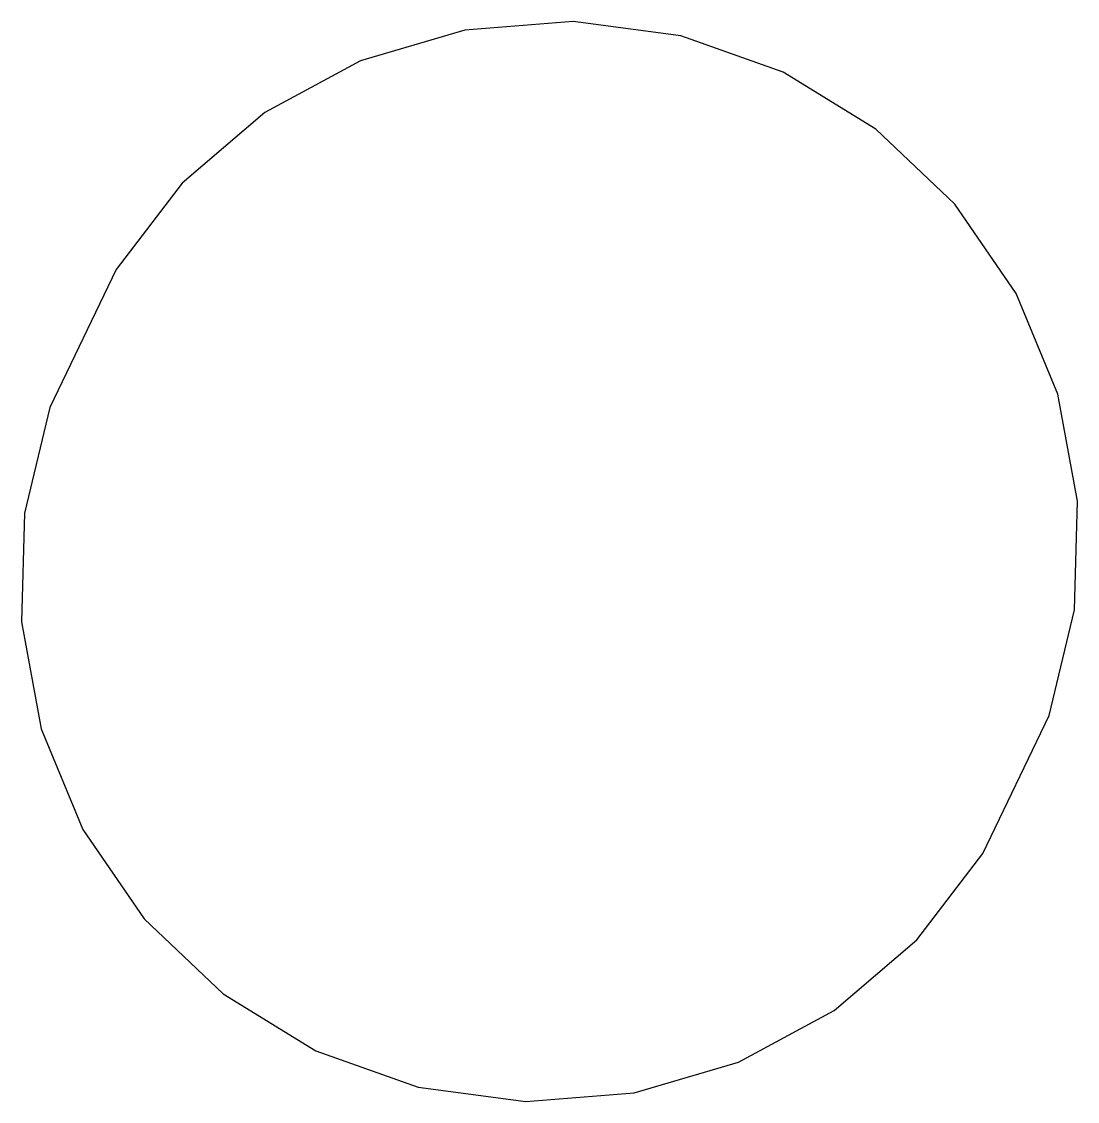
# Model space of a CAD drawing. Header units: metres. Extents: x -5 to 5.2, y -5 to 5.4.
import ezdxf

# ---------------------------------------------------------------- set-up
doc = ezdxf.new("R2010")
doc.units = ezdxf.units.M

msp = doc.modelspace()

# ---------------------------------------------------------------- linework, layer by layer
for p, q in [((-0.722549, 5.30324), (-1.72504, 5.00717)), ((0.319565, 5.3844), (-0.722549, 5.30324)), ((1.35579, 5.24713), (0.319565, 5.3844)), ((2.34084, 4.8974), (1.35579, 5.24713)), ((-1.72504, 5.00717), (-2.64406, 4.50917)), ((3.23164, 4.35051), (2.34084, 4.8974)), ((-2.64406, 4.50917), (-3.43945, 3.83095)), ((3.98927, 3.63037), (3.23164, 4.35051)), ((-3.43945, 3.83095), (-4.07645, 3.0022)), ((4.58063, 2.76843), (3.98927, 3.63037)), ((-4.07645, 3.0022), (-4.71184, 1.67287)), ((4.97986, 1.8024), (4.58063, 2.76843)), ((5.16951, 0.77446), (4.97986, 1.8024)), ((-4.71184, 1.67287), (-4.95668, 0.656662)), ((5.1413, -0.270432), (5.16951, 0.77446)), ((-4.95668, 0.656662), (-4.98489, -0.388229)), ((4.89645, -1.28664), (5.1413, -0.270432)), ((-4.98489, -0.388229), (-4.79524, -1.41615)), ((4.26106, -2.61597), (4.89645, -1.28664)), ((-4.79524, -1.41615), (-4.39603, -2.3822)), ((-4.39603, -2.3822), (-3.80467, -3.24414)), ((3.62405, -3.44472), (4.26106, -2.61597)), ((-3.80467, -3.24414), (-3.04703, -3.96428)), ((2.82866, -4.12292), (3.62405, -3.44472)), ((-3.04703, -3.96428), (-2.15622, -4.51117)), ((1.90964, -4.62094), (2.82866, -4.12292)), ((-2.15622, -4.51117), (-1.17119, -4.86089)), ((0.907166, -4.91701), (1.90964, -4.62094)), ((-1.17119, -4.86089), (-0.134949, -4.99817)), ((-0.134949, -4.99817), (0.907166, -4.91701))]:
    msp.add_line(p, q)

doc.saveas('drawing.dxf')
